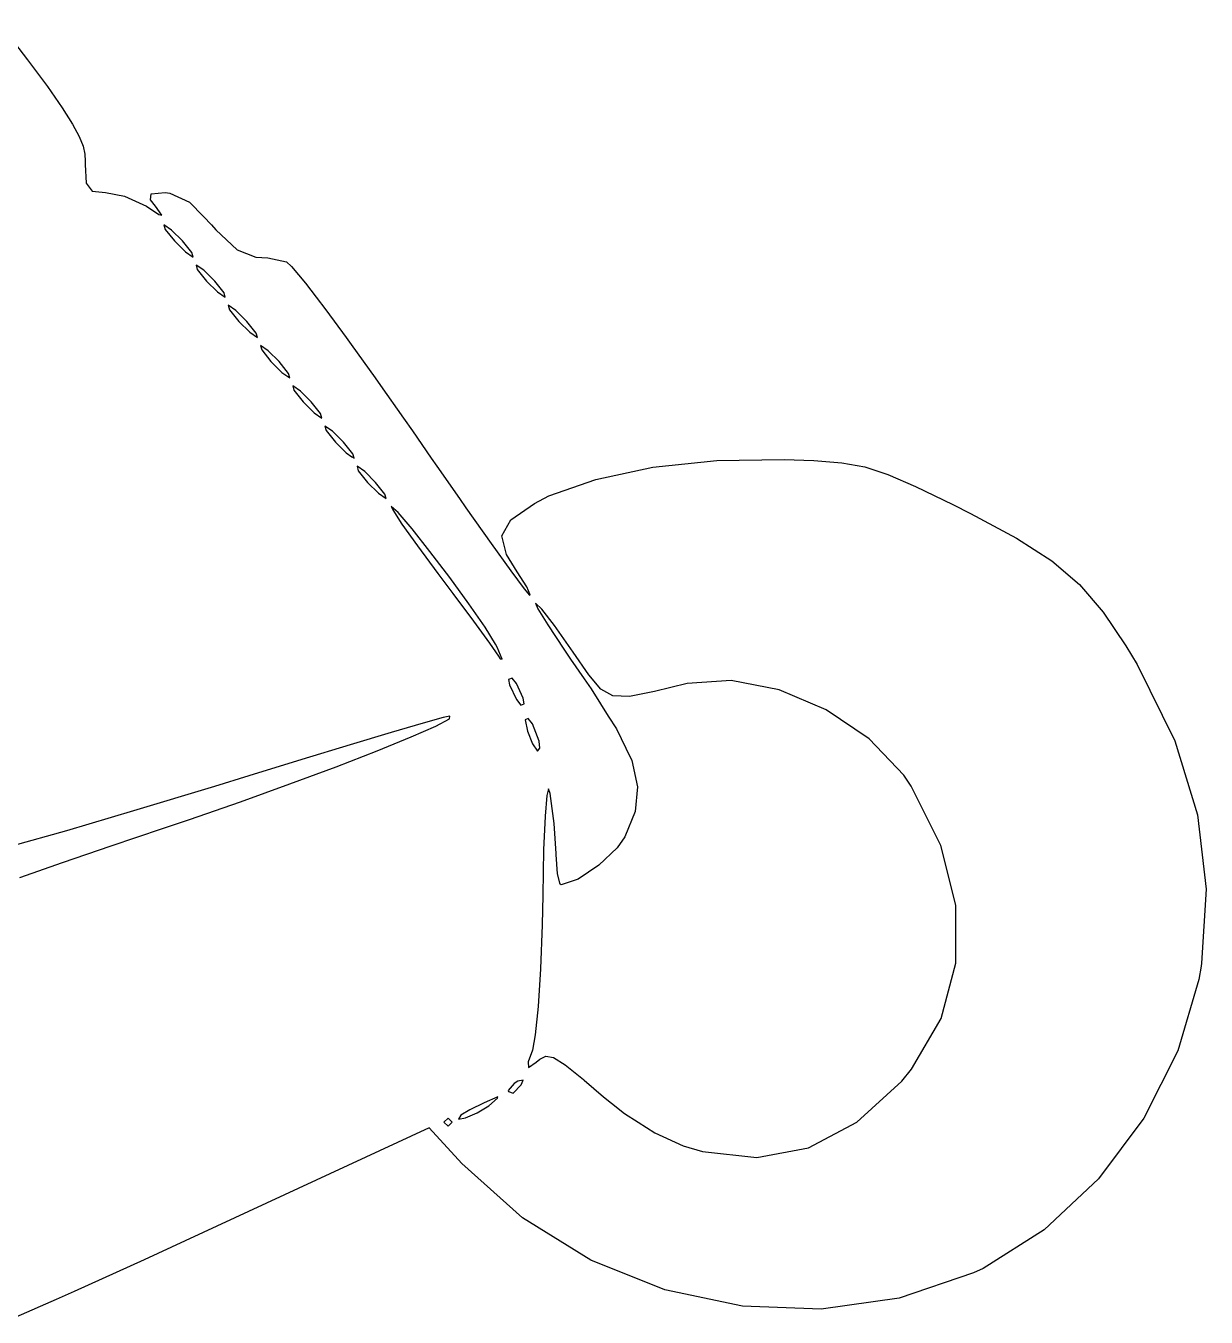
# Model space of a CAD drawing. Extents: x 103 to 225, y -154 to -79.
# Drawn here: x 132.42 to 139.74, y -121.68 to -113.67 of the extents above; entities that cross this region are included whole.
import ezdxf

# ---------------------------------------------------------------- set-up
doc = ezdxf.new("R2010")
doc.units = 0
doc.layers.add('BLACK', color=7, linetype='CONTINUOUS')

msp = doc.modelspace()

# ---------------------------------------------------------------- linework, layer by layer
at = {"layer": 'BLACK', "linetype": 'CONTINUOUS'}
for p, q in [((132.265, -113.675), (132.425, -113.885)), ((132.425, -113.885), (132.549, -114.052)), ((132.549, -114.052), (132.641, -114.183)), ((132.641, -114.183), (132.705, -114.284)), ((132.705, -114.284), (132.747, -114.362)), ((132.747, -114.362), (132.772, -114.422)), ((132.772, -114.422), (132.782, -114.471)), ((132.782, -114.471), (132.784, -114.514)), ((132.784, -114.514), (132.784, -114.534)), ((132.784, -114.534), (132.79, -114.651)), ((132.79, -114.651), (132.826, -114.7)), ((132.826, -114.7), (132.91, -114.709)), ((132.91, -114.709), (133.028, -114.731)), ((133.028, -114.731), (133.164, -114.794)), ((133.189, -114.754), (133.192, -114.717)), ((133.192, -114.717), (133.279, -114.709)), ((133.279, -114.709), (133.308, -114.712)), ((133.308, -114.712), (133.431, -114.768)), ((133.164, -114.794), (133.241, -114.845)), ((133.219, -114.794), (133.189, -114.754)), ((133.26, -114.849), (133.219, -114.794)), ((133.431, -114.768), (133.518, -114.858)), ((133.241, -114.845), (133.26, -114.849)), ((133.518, -114.858), (133.568, -114.909)), ((133.32, -114.942), (133.272, -114.909)), ((133.272, -114.909), (133.28, -114.937)), ((133.28, -114.937), (133.337, -115.009)), ((133.387, -115.009), (133.32, -114.942)), ((133.568, -114.909), (133.593, -114.939)), ((133.593, -114.939), (133.727, -115.064)), ((133.337, -115.009), (133.405, -115.076)), ((133.445, -115.081), (133.387, -115.009)), ((133.405, -115.076), (133.453, -115.109)), ((133.453, -115.109), (133.445, -115.081)), ((133.727, -115.064), (133.841, -115.109)), ((133.841, -115.109), (133.917, -115.114)), ((133.917, -115.114), (134.032, -115.139)), ((134.032, -115.139), (134.064, -115.168)), ((133.52, -115.191), (133.472, -115.159)), ((133.472, -115.159), (133.479, -115.186)), ((133.479, -115.186), (133.537, -115.258)), ((133.587, -115.258), (133.52, -115.191)), ((134.064, -115.168), (134.15, -115.27)), ((133.537, -115.258), (133.604, -115.325)), ((133.645, -115.331), (133.587, -115.258)), ((134.15, -115.27), (134.217, -115.358)), ((133.604, -115.325), (133.652, -115.358)), ((133.652, -115.358), (133.645, -115.331)), ((134.217, -115.358), (134.276, -115.435)), ((133.719, -115.441), (133.671, -115.408)), ((133.671, -115.408), (133.679, -115.436)), ((133.679, -115.436), (133.737, -115.508)), ((133.787, -115.508), (133.719, -115.441)), ((134.276, -115.435), (134.403, -115.608)), ((133.737, -115.508), (133.804, -115.575)), ((133.844, -115.58), (133.787, -115.508)), ((133.804, -115.575), (133.852, -115.608)), ((133.852, -115.608), (133.844, -115.58)), ((134.403, -115.608), (134.434, -115.65)), ((133.919, -115.69), (133.871, -115.658)), ((133.871, -115.658), (133.879, -115.685)), ((133.879, -115.685), (133.936, -115.757)), ((133.986, -115.757), (133.919, -115.69)), ((134.434, -115.65), (134.582, -115.857)), ((133.936, -115.757), (134.003, -115.824)), ((134.044, -115.83), (133.986, -115.757)), ((134.003, -115.824), (134.052, -115.857)), ((134.052, -115.857), (134.044, -115.83)), ((134.582, -115.857), (134.616, -115.905)), ((134.119, -115.94), (134.071, -115.907)), ((134.071, -115.907), (134.078, -115.935)), ((134.078, -115.935), (134.136, -116.007)), ((134.186, -116.007), (134.119, -115.94)), ((134.616, -115.905), (134.757, -116.107)), ((134.136, -116.007), (134.203, -116.074)), ((134.243, -116.079), (134.186, -116.007)), ((134.203, -116.074), (134.251, -116.107)), ((134.251, -116.107), (134.243, -116.079)), ((134.318, -116.189), (134.27, -116.157)), ((134.27, -116.157), (134.278, -116.184)), ((134.757, -116.107), (134.813, -116.187)), ((134.278, -116.184), (134.336, -116.256)), ((134.385, -116.256), (134.318, -116.189)), ((134.336, -116.256), (134.403, -116.323)), ((134.443, -116.329), (134.385, -116.256)), ((134.813, -116.187), (134.93, -116.356)), ((134.403, -116.323), (134.438, -116.348)), ((134.451, -116.356), (134.443, -116.329)), ((134.438, -116.348), (134.451, -116.356)), ((134.518, -116.439), (134.47, -116.406)), ((134.47, -116.406), (134.477, -116.434)), ((134.93, -116.356), (134.965, -116.406)), ((134.965, -116.406), (135.105, -116.606)), ((135.95, -116.487), (136.305, -116.412)), ((136.305, -116.412), (136.702, -116.37)), ((136.702, -116.37), (137.118, -116.364)), ((137.118, -116.364), (137.303, -116.371)), ((137.303, -116.371), (137.477, -116.385)), ((137.477, -116.385), (137.62, -116.41)), ((137.62, -116.41), (137.762, -116.457)), ((134.477, -116.434), (134.535, -116.506)), ((134.585, -116.506), (134.518, -116.439)), ((135.659, -116.59), (135.95, -116.487)), ((137.762, -116.457), (137.933, -116.532)), ((134.535, -116.506), (134.602, -116.573)), ((134.643, -116.578), (134.585, -116.506)), ((134.602, -116.573), (134.65, -116.606)), ((134.65, -116.606), (134.643, -116.578)), ((137.933, -116.532), (138.164, -116.643)), ((134.725, -116.693), (134.682, -116.656)), ((134.682, -116.656), (134.691, -116.677)), ((135.105, -116.606), (135.145, -116.664)), ((135.424, -116.739), (135.571, -116.636)), ((135.571, -116.636), (135.659, -116.59)), ((138.164, -116.643), (138.275, -116.699)), ((134.691, -116.677), (134.748, -116.764)), ((134.811, -116.793), (134.725, -116.693)), ((135.145, -116.664), (135.301, -116.884)), ((135.368, -116.837), (135.424, -116.739)), ((138.275, -116.699), (138.56, -116.851)), ((134.748, -116.764), (134.845, -116.9)), ((134.922, -116.934), (134.811, -116.793)), ((134.845, -116.9), (134.971, -117.071)), ((135.301, -116.884), (135.424, -117.055)), ((135.396, -116.954), (135.368, -116.837)), ((138.56, -116.851), (138.778, -116.993)), ((135.045, -117.096), (134.922, -116.934)), ((135.462, -117.06), (135.396, -116.954)), ((135.424, -117.055), (135.506, -117.165)), ((135.523, -117.154), (135.462, -117.06)), ((138.778, -116.993), (138.95, -117.14)), ((134.971, -117.071), (135.063, -117.194)), ((135.164, -117.259), (135.045, -117.096)), ((138.95, -117.14), (139.097, -117.31)), ((135.063, -117.194), (135.191, -117.366)), ((135.506, -117.165), (135.54, -117.205)), ((135.543, -117.203), (135.523, -117.154)), ((135.54, -117.205), (135.543, -117.203)), ((135.264, -117.403), (135.164, -117.259)), ((135.616, -117.293), (135.577, -117.254)), ((135.577, -117.254), (135.591, -117.289)), ((135.591, -117.289), (135.653, -117.39)), ((135.694, -117.394), (135.616, -117.293)), ((135.191, -117.366), (135.291, -117.503)), ((139.097, -117.31), (139.238, -117.519)), ((135.329, -117.508), (135.264, -117.403)), ((135.653, -117.39), (135.752, -117.54)), ((135.796, -117.537), (135.694, -117.394)), ((135.291, -117.503), (135.347, -117.583)), ((135.338, -117.527), (135.329, -117.508)), ((135.369, -117.601), (135.338, -117.527)), ((135.752, -117.54), (135.794, -117.601)), ((135.811, -117.559), (135.796, -117.537)), ((139.238, -117.519), (139.308, -117.636)), ((135.347, -117.583), (135.358, -117.599)), ((135.358, -117.599), (135.369, -117.601)), ((135.794, -117.601), (135.879, -117.725)), ((135.907, -117.7), (135.811, -117.559)), ((135.981, -117.788), (135.907, -117.7)), ((139.308, -117.636), (139.541, -118.108)), ((135.431, -117.72), (135.41, -117.729)), ((135.41, -117.729), (135.416, -117.762)), ((135.416, -117.762), (135.458, -117.853)), ((135.458, -117.753), (135.431, -117.72)), ((135.501, -117.844), (135.458, -117.753)), ((135.879, -117.725), (135.921, -117.786)), ((136.518, -117.753), (136.314, -117.803)), ((136.791, -117.734), (136.518, -117.753)), ((137.087, -117.792), (136.791, -117.734)), ((135.458, -117.853), (135.486, -117.887)), ((135.507, -117.878), (135.501, -117.844)), ((135.921, -117.786), (135.98, -117.878)), ((136.057, -117.83), (135.981, -117.788)), ((136.16, -117.833), (136.057, -117.83)), ((136.314, -117.803), (136.16, -117.833)), ((137.379, -117.917), (137.087, -117.792)), ((135.486, -117.887), (135.507, -117.878)), ((135.98, -117.878), (136.028, -117.955)), ((137.645, -118.097), (137.379, -117.917)), ((134.879, -117.999), (134.682, -118.057)), ((134.805, -118.084), (134.959, -118.017)), ((135.004, -117.964), (134.879, -117.999)), ((134.959, -118.017), (135.043, -117.972)), ((135.045, -117.955), (135.004, -117.964)), ((135.043, -117.972), (135.045, -117.955)), ((135.531, -117.969), (135.512, -117.978)), ((135.512, -117.978), (135.526, -118.049)), ((135.558, -118.003), (135.531, -117.969)), ((135.599, -118.11), (135.558, -118.003)), ((136.028, -117.955), (136.078, -118.033)), ((134.682, -118.057), (134.427, -118.133)), ((134.595, -118.17), (134.805, -118.084)), ((135.526, -118.049), (135.557, -118.127)), ((136.078, -118.033), (136.136, -118.153)), ((137.86, -118.322), (137.645, -118.097)), ((134.427, -118.133), (134.128, -118.224)), ((134.34, -118.269), (134.595, -118.17)), ((135.557, -118.127), (135.588, -118.172)), ((135.588, -118.172), (135.604, -118.153)), ((135.604, -118.153), (135.599, -118.11)), ((136.136, -118.153), (136.173, -118.23)), ((139.541, -118.108), (139.683, -118.567)), ((134.128, -118.224), (133.798, -118.325)), ((136.173, -118.23), (136.21, -118.394)), ((133.798, -118.325), (133.585, -118.391)), ((134.053, -118.376), (134.34, -118.269)), ((137.906, -118.389), (137.86, -118.322)), ((133.585, -118.391), (133.084, -118.543)), ((133.746, -118.487), (134.053, -118.376)), ((135.658, -118.406), (135.646, -118.447)), ((135.668, -118.434), (135.658, -118.406)), ((136.21, -118.394), (136.195, -118.546)), ((138.091, -118.758), (137.906, -118.389)), ((133.431, -118.596), (133.746, -118.487)), ((135.646, -118.447), (135.636, -118.575)), ((135.692, -118.62), (135.668, -118.434)), ((133.084, -118.543), (132.667, -118.666)), ((135.636, -118.575), (135.627, -118.784)), ((136.195, -118.546), (136.131, -118.703)), ((139.683, -118.567), (139.736, -119.028)), ((132.944, -118.76), (133.263, -118.653)), ((133.263, -118.653), (133.431, -118.596)), ((135.705, -118.806), (135.692, -118.62)), ((132.667, -118.666), (132.326, -118.762)), ((136.131, -118.703), (136.084, -118.771)), ((132.643, -118.863), (132.944, -118.76)), ((135.627, -118.784), (135.621, -119.065)), ((135.705, -118.814), (135.705, -118.806)), ((135.713, -118.934), (135.705, -118.814)), ((136.084, -118.771), (135.97, -118.88)), ((138.184, -119.127), (138.091, -118.758)), ((132.378, -118.955), (132.643, -118.863)), ((135.97, -118.88), (135.841, -118.966)), ((135.73, -118.998), (135.713, -118.934)), ((135.841, -118.966), (135.735, -119.001)), ((135.735, -119.001), (135.73, -118.998)), ((139.736, -119.028), (139.706, -119.488)), ((135.621, -119.065), (135.617, -119.249)), ((138.184, -119.488), (138.184, -119.127)), ((135.617, -119.249), (135.607, -119.522)), ((135.607, -119.522), (135.592, -119.756)), ((138.093, -119.83), (138.184, -119.488)), ((139.705, -119.506), (139.691, -119.588)), ((139.706, -119.488), (139.705, -119.506)), ((139.691, -119.588), (139.561, -120.031)), ((135.592, -119.756), (135.575, -119.931)), ((137.909, -120.144), (138.093, -119.83)), ((135.575, -119.931), (135.557, -120.027)), ((135.557, -120.027), (135.532, -120.099)), ((135.532, -120.099), (135.533, -120.133)), ((135.533, -120.133), (135.581, -120.1)), ((135.581, -120.1), (135.603, -120.083)), ((135.603, -120.083), (135.641, -120.063)), ((135.641, -120.063), (135.688, -120.072)), ((135.688, -120.072), (135.76, -120.117)), ((139.561, -120.031), (139.349, -120.449)), ((135.76, -120.117), (135.874, -120.209)), ((137.848, -120.218), (137.909, -120.144)), ((135.444, -120.234), (135.408, -120.276)), ((135.438, -120.294), (135.488, -120.241)), ((135.466, -120.219), (135.444, -120.234)), ((135.5, -120.213), (135.466, -120.219)), ((135.488, -120.241), (135.5, -120.213)), ((135.874, -120.209), (135.879, -120.213)), ((135.879, -120.213), (135.999, -120.315)), ((137.57, -120.473), (137.848, -120.218)), ((135.342, -120.315), (135.259, -120.352)), ((135.287, -120.371), (135.341, -120.325)), ((135.341, -120.325), (135.342, -120.315)), ((135.408, -120.276), (135.409, -120.283)), ((135.409, -120.283), (135.438, -120.294)), ((135.999, -120.315), (136.047, -120.356)), ((135.169, -120.397), (135.113, -120.43)), ((135.142, -120.447), (135.215, -120.416)), ((135.259, -120.352), (135.169, -120.397)), ((135.215, -120.416), (135.287, -120.371)), ((136.047, -120.356), (136.129, -120.42)), ((136.129, -120.42), (136.214, -120.473)), ((135.034, -120.448), (135.009, -120.473)), ((135.009, -120.473), (135.034, -120.498)), ((135.059, -120.473), (135.034, -120.448)), ((135.034, -120.498), (135.059, -120.473)), ((135.113, -120.43), (135.099, -120.455)), ((135.099, -120.455), (135.142, -120.447)), ((136.214, -120.473), (136.316, -120.538)), ((137.27, -120.631), (137.57, -120.473)), ((139.349, -120.449), (139.069, -120.825)), ((134.918, -120.509), (133.404, -121.208)), ((135.12, -120.729), (134.918, -120.509)), ((136.316, -120.538), (136.493, -120.619)), ((136.493, -120.619), (136.612, -120.654)), ((136.612, -120.654), (136.95, -120.691)), ((136.95, -120.691), (137.27, -120.631)), ((135.495, -121.066), (135.12, -120.729)), ((139.069, -120.825), (138.732, -121.141)), ((135.919, -121.328), (135.495, -121.066)), ((138.732, -121.141), (138.352, -121.38)), ((133.404, -121.208), (133.149, -121.326)), ((133.149, -121.326), (132.715, -121.523)), ((136.378, -121.512), (135.919, -121.328)), ((138.352, -121.38), (138.292, -121.408)), ((138.292, -121.408), (137.831, -121.565)), ((132.715, -121.523), (132.604, -121.572)), ((136.86, -121.614), (136.378, -121.512)), ((132.604, -121.572), (132.353, -121.682)), ((137.349, -121.633), (136.86, -121.614)), ((137.831, -121.565), (137.349, -121.633))]:
    msp.add_line(p, q, dxfattribs=at)

doc.saveas('drawing.dxf')
